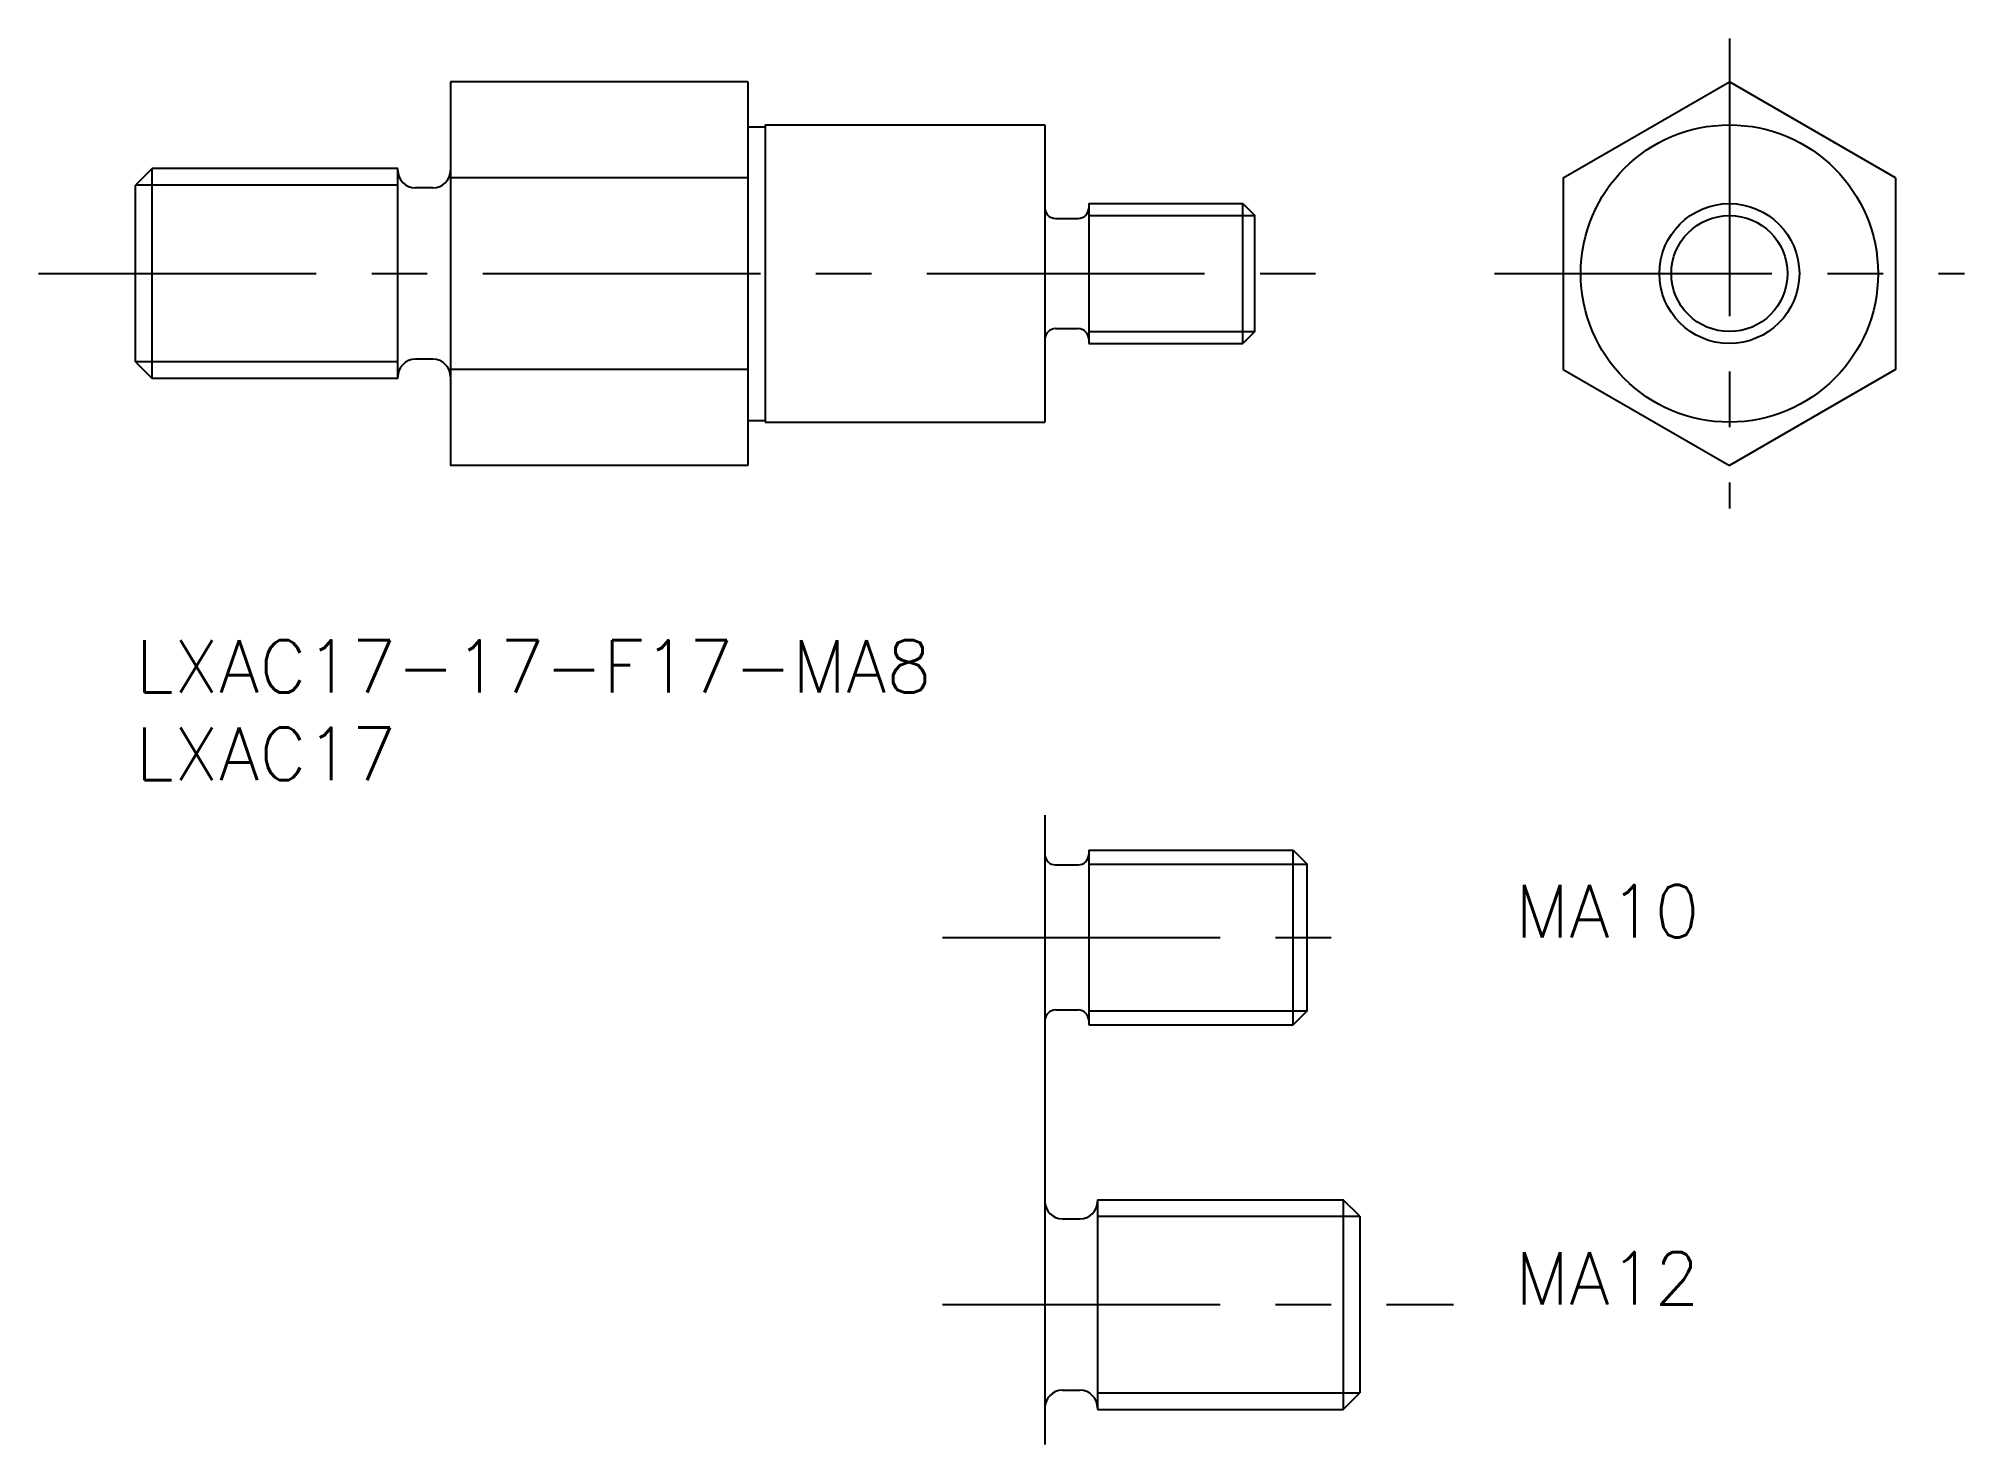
# Model space of a CAD drawing. Extents: x -6 to 105, y -46 to 34.
import ezdxf

# ---------------------------------------------------------------- set-up
doc = ezdxf.new("R2010")
doc.units = 0
doc.header["$LTSCALE"] = 0.5
doc.linetypes.add('CENTER', pattern=[50.8, 31.75, -6.35, 6.35, -6.35])
for name, color, linetype in [('MSM_CENTER', 1, 'CENTER'), ('MSM_CONTINUOUS', 7, 'CONTINUOUS'), ('MSM_NARROW', 5, 'CONTINUOUS'), ('MSM_PART_NUMBER', 7, 'CONTINUOUS')]:
    doc.layers.add(name, color=color, linetype=linetype)
doc.styles.get("Standard").update_dxf_attribs({"font": 'txt.shx', "height": 3, "bigfont": 'bigfont.shx'})

# ---------------------------------------------------------------- blocks, each defined once
blk = doc.blocks.new('*U12')
at = {"layer": 'MSM_PART_NUMBER'}
blk.add_text('LXAC17-17-F17-MA8', height=3, dxfattribs=at).set_placement((0, -3))
blk = doc.blocks.new('*U13')
at = {"layer": 'MSM_PART_NUMBER'}
blk.add_text('LXAC17', height=3, dxfattribs=at).set_placement((0, -8))
blk = doc.blocks.new('*U15')
at = {"layer": 'MSM_PART_NUMBER'}
blk.add_text('MA10', height=3, dxfattribs=at).set_placement((78.89, -17))
blk = doc.blocks.new('*U16')
at = {"layer": 'MSM_PART_NUMBER'}
blk.add_text('MA12', height=3, dxfattribs=at).set_placement((78.89, -38))

msp = doc.modelspace()

# ---------------------------------------------------------------- linework, layer by layer
at = {"layer": 'MSM_CENTER'}
for p, q in [((91.14, 34.41), (91.14, 7.53)), ((-5.55, 20.97), (69.41, 20.97)), ((77.7, 20.97), (104.58, 20.97)), ((46.14, -17), (69.77, -17)), ((46.14, -38), (75.36, -38))]:
    msp.add_line(p, q, dxfattribs=at)
at = {"layer": 'MSM_CONTINUOUS'}
for p, q in [((18, 31.94), (18, 10)), ((35, 31.94), (18, 31.94)), ((35, 31.94), (35, 10)), ((81.64, 26.45), (91.14, 31.94)), ((100.64, 26.45), (91.14, 31.94)), ((35, 29.37), (36, 29.37)), ((36, 29.47), (52, 29.47)), ((36, 29.47), (36, 12.47)), ((52, 29.47), (52, 12.47)), ((0.95, 26.97), (0, 26.02)), ((15, 26.97), (0.95, 26.97)), ((0.95, 14.97), (0.95, 26.97)), ((15, 14.97), (15, 26.97)), ((35, 26.45), (18, 26.45)), ((81.64, 26.45), (81.64, 15.48)), ((100.64, 26.45), (100.64, 15.48)), ((0, 15.92), (0, 26.02)), ((17, 25.87), (16, 25.87)), ((54.5, 24.97), (63.32, 24.97)), ((54.5, 24.97), (54.5, 16.97)), ((63.32, 16.97), (63.32, 24.97)), ((63.32, 24.97), (64, 24.29)), ((64, 17.65), (64, 24.29)), ((52.6, 24.12), (53.9, 24.12)), ((52.6, 17.82), (53.9, 17.82)), ((64, 17.65), (63.32, 16.97)), ((54.5, 16.97), (63.32, 16.97)), ((0, 15.92), (0.95, 14.97)), ((17, 16.07), (16, 16.07)), ((35, 15.48), (18, 15.48)), ((81.64, 15.48), (91.14, 10)), ((100.64, 15.48), (91.14, 10)), ((15, 14.97), (0.95, 14.97)), ((35, 12.57), (36, 12.57)), ((36, 12.47), (52, 12.47)), ((35, 10), (18, 10)), ((52, -10), (52, -46)), ((54.5, -12), (66.19, -12)), ((54.5, -12), (54.5, -22)), ((66.19, -22), (66.19, -12)), ((66.19, -12), (67, -12.81)), ((52.6, -12.85), (53.9, -12.85)), ((67, -21.19), (67, -12.81)), ((52.6, -21.15), (53.9, -21.15)), ((54.5, -22), (66.19, -22)), ((67, -21.19), (66.19, -22)), ((55, -32), (69.05, -32)), ((55, -32), (55, -44)), ((70, -32.95), (69.05, -32)), ((69.05, -32), (69.05, -44)), ((70, -32.95), (70, -43.05)), ((53, -33.1), (54, -33.1)), ((53, -42.9), (54, -42.9)), ((55, -44), (69.05, -44)), ((69.05, -44), (70, -43.05))]:
    msp.add_line(p, q, dxfattribs=at)
for radius in [8.5, 4]:
    msp.add_circle((91.14, 20.97), radius, dxfattribs=at)
for centre, radius, start, end in [((16, 26.87), 1, 180, 270), ((17, 26.87), 1, 270, 0), ((52.6, 24.72), 0.6, 180, 270), ((53.9, 24.72), 0.6, 270, 0), ((52.6, 17.22), 0.6, 90, 180), ((53.9, 17.22), 0.6, 0, 90), ((16, 15.07), 1, 90, 180), ((17, 15.07), 1, 0, 90), ((52.6, -12.25), 0.6, 180, 270), ((53.9, -12.25), 0.6, 270, 0), ((52.6, -21.75), 0.6, 90, 180), ((53.9, -21.75), 0.6, 0, 90), ((53, -32.1), 1, 180, 270), ((54, -32.1), 1, 270, 0), ((53, -43.9), 1, 90, 180), ((54, -43.9), 1, 0, 90)]:
    msp.add_arc(centre, radius, start, end, dxfattribs=at)
at = {"layer": 'MSM_NARROW'}
for p, q in [((15, 26.02), (0, 26.02)), ((54.5, 24.29), (64, 24.29)), ((54.5, 17.65), (64, 17.65)), ((15, 15.92), (0, 15.92)), ((54.5, -12.81), (67, -12.81)), ((54.5, -21.19), (67, -21.19)), ((55, -32.95), (70, -32.95)), ((55, -43.05), (70, -43.05))]:
    msp.add_line(p, q, dxfattribs=at)
msp.add_circle((91.14, 20.97), 3.32, dxfattribs=at)

# ---------------------------------------------------------------- block references
at = {"layer": 'MSM_CONTINUOUS'}
for name in ['*U12', '*U13', '*U15', '*U16']:
    msp.add_blockref(name, (0, 0), dxfattribs=at)

doc.saveas('drawing.dxf')
